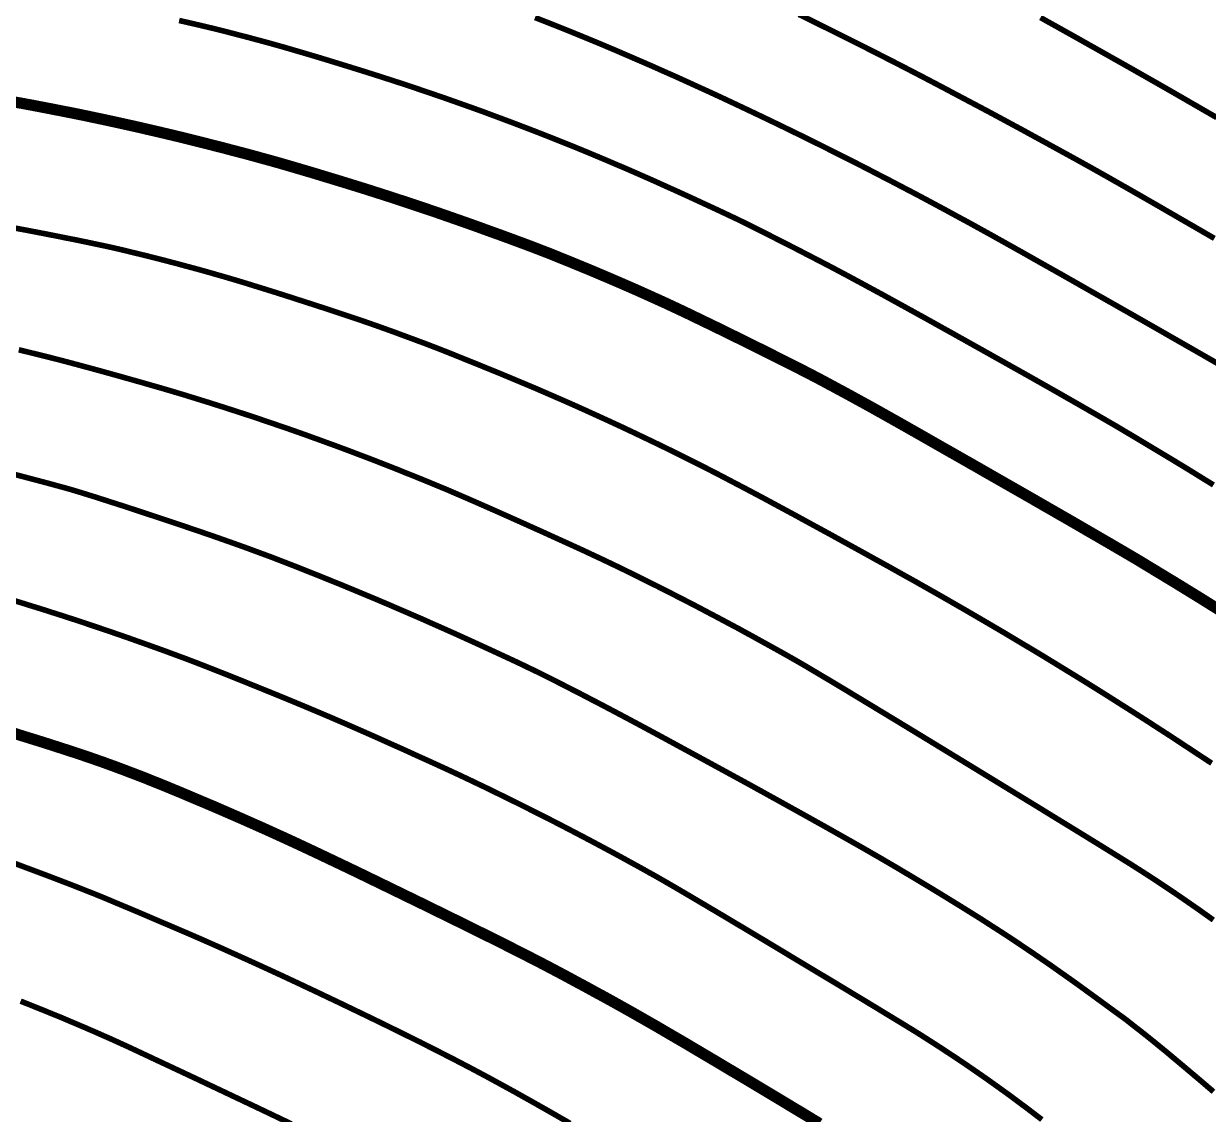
# Model space of a CAD drawing. Extents: x 36524600 to 36525730, y 2746759 to 2747713.
# Drawn here: x 36525097.25 to 36525113.09, y 2747540.75 to 2747555.33 of the extents above; entities that cross this region are included whole.
import ezdxf

# ---------------------------------------------------------------- set-up
doc = ezdxf.new("R2010")
doc.units = 0
doc.header["$LTSCALE"] = 1000
doc.header["$MEASUREMENT"] = 0
doc.layers.add('DGX', color=251, linetype='Continuous')

# ---------------------------------------------------------------- blocks, each defined once
blk = doc.blocks.new('dxt')
at = {"layer": 'DGX', "color": 253, "linetype": 'Continuous', "flags": 128}
for points, const_width in [([(36525113.202, 2747554.076), (36525113.008, 2747554.188), (36525112.814, 2747554.3), (36525112.62, 2747554.412), (36525112.426, 2747554.523), (36525112.231, 2747554.634), (36525112.036, 2747554.745), (36525111.841, 2747554.855), (36525111.646, 2747554.965), (36525111.45, 2747555.075), (36525111.253, 2747555.186), (36525111.052, 2747555.298), (36525110.846, 2747555.413)], 0.075), ([(36525107.616, 2747555.455), (36525107.803, 2747555.363), (36525107.989, 2747555.271), (36525108.17, 2747555.181), (36525108.345, 2747555.093), (36525108.515, 2747555.008), (36525108.68, 2747554.924), (36525108.839, 2747554.843), (36525108.993, 2747554.764), (36525109.142, 2747554.687), (36525109.288, 2747554.611), (36525109.433, 2747554.535), (36525109.579, 2747554.458), (36525109.724, 2747554.381), (36525109.869, 2747554.304), (36525110.015, 2747554.227), (36525110.16, 2747554.15), (36525110.305, 2747554.072), (36525110.449, 2747553.994), (36525110.594, 2747553.916), (36525110.738, 2747553.837), (36525110.883, 2747553.758), (36525111.027, 2747553.679), (36525111.171, 2747553.6), (36525111.315, 2747553.521), (36525111.459, 2747553.441), (36525111.611, 2747553.356), (36525111.781, 2747553.26), (36525111.969, 2747553.153), (36525112.174, 2747553.036), (36525112.397, 2747552.908), (36525112.637, 2747552.769), (36525112.895, 2747552.62), (36525113.171, 2747552.46)], 0.075), ([(36525104.086, 2747555.414), (36525104.243, 2747555.352), (36525104.4, 2747555.29), (36525104.557, 2747555.227), (36525104.713, 2747555.163), (36525104.869, 2747555.099), (36525105.025, 2747555.034), (36525105.18, 2747554.968), (36525105.335, 2747554.901), (36525105.49, 2747554.834), (36525105.645, 2747554.767), (36525105.799, 2747554.698), (36525105.954, 2747554.63), (36525106.108, 2747554.56), (36525106.261, 2747554.49), (36525106.415, 2747554.42), (36525106.569, 2747554.349), (36525106.722, 2747554.277), (36525106.875, 2747554.205), (36525107.027, 2747554.133), (36525107.18, 2747554.06), (36525107.332, 2747553.987), (36525107.484, 2747553.913), (36525107.636, 2747553.839), (36525107.788, 2747553.764), (36525107.939, 2747553.689), (36525108.09, 2747553.613), (36525108.241, 2747553.537), (36525108.392, 2747553.461), (36525108.542, 2747553.384), (36525108.692, 2747553.306), (36525108.842, 2747553.229), (36525108.992, 2747553.15), (36525109.142, 2747553.072), (36525109.291, 2747552.993), (36525109.44, 2747552.913), (36525109.589, 2747552.833), (36525109.737, 2747552.752), (36525109.886, 2747552.672), (36525110.034, 2747552.59), (36525110.197, 2747552.5), (36525110.392, 2747552.391), (36525110.617, 2747552.265), (36525110.873, 2747552.12), (36525111.161, 2747551.958), (36525111.479, 2747551.777), (36525111.828, 2747551.579), (36525112.208, 2747551.363), (36525112.591, 2747551.144), (36525112.949, 2747550.939), (36525113.282, 2747550.748)], 0.075), ([(36525113.159, 2747549.163), (36525113.015, 2747549.251), (36525112.872, 2747549.34), (36525112.728, 2747549.428), (36525112.584, 2747549.515), (36525112.439, 2747549.602), (36525112.295, 2747549.689), (36525112.15, 2747549.776), (36525112.005, 2747549.862), (36525111.847, 2747549.956), (36525111.662, 2747550.063), (36525111.45, 2747550.185), (36525111.211, 2747550.322), (36525110.946, 2747550.473), (36525110.654, 2747550.638), (36525110.335, 2747550.817), (36525109.989, 2747551.011), (36525109.642, 2747551.205), (36525109.319, 2747551.385), (36525109.02, 2747551.55), (36525108.744, 2747551.702), (36525108.493, 2747551.838), (36525108.265, 2747551.961), (36525108.062, 2747552.069), (36525107.882, 2747552.163), (36525107.719, 2747552.247), (36525107.567, 2747552.326), (36525107.425, 2747552.398), (36525107.293, 2747552.465), (36525107.172, 2747552.527), (36525107.061, 2747552.582), (36525106.961, 2747552.632), (36525106.871, 2747552.677), (36525106.781, 2747552.721), (36525106.679, 2747552.769), (36525106.567, 2747552.822), (36525106.444, 2747552.879), (36525106.31, 2747552.941), (36525106.165, 2747553.008), (36525106.01, 2747553.079), (36525105.843, 2747553.154), (36525105.671, 2747553.232), (36525105.498, 2747553.308), (36525105.325, 2747553.384), (36525105.151, 2747553.458), (36525104.977, 2747553.532), (36525104.803, 2747553.605), (36525104.628, 2747553.677), (36525104.453, 2747553.747), (36525104.278, 2747553.817), (36525104.102, 2747553.886), (36525103.925, 2747553.954), (36525103.749, 2747554.021), (36525103.572, 2747554.087), (36525103.395, 2747554.153), (36525103.217, 2747554.217), (36525103.039, 2747554.28), (36525102.861, 2747554.343), (36525102.682, 2747554.404), (36525102.503, 2747554.465), (36525102.324, 2747554.525), (36525102.145, 2747554.583), (36525101.965, 2747554.641), (36525101.785, 2747554.698), (36525101.604, 2747554.754), (36525101.429, 2747554.808), (36525101.266, 2747554.858), (36525101.113, 2747554.904), (36525100.971, 2747554.946), (36525100.841, 2747554.984), (36525100.722, 2747555.019), (36525100.614, 2747555.049), (36525100.518, 2747555.076), (36525100.426, 2747555.101), (36525100.335, 2747555.125), (36525100.244, 2747555.15), (36525100.153, 2747555.173), (36525100.061, 2747555.197), (36525099.97, 2747555.221), (36525099.878, 2747555.244), (36525099.786, 2747555.267), (36525099.689, 2747555.29), (36525099.58, 2747555.316), (36525099.459, 2747555.344), (36525099.327, 2747555.374)], 0.075), ([(36525097.125, 2747554.284), (36525097.238, 2747554.264), (36525097.351, 2747554.243), (36525097.461, 2747554.222), (36525097.57, 2747554.201), (36525097.678, 2747554.18), (36525097.784, 2747554.159), (36525097.888, 2747554.139), (36525097.991, 2747554.118), (36525098.093, 2747554.097), (36525098.195, 2747554.075), (36525098.297, 2747554.054), (36525098.398, 2747554.032), (36525098.5, 2747554.01), (36525098.602, 2747553.987), (36525098.703, 2747553.965), (36525098.805, 2747553.942), (36525098.906, 2747553.918), (36525099.007, 2747553.895), (36525099.109, 2747553.871), (36525099.21, 2747553.847), (36525099.311, 2747553.823), (36525099.412, 2747553.798), (36525099.513, 2747553.773), (36525099.614, 2747553.748), (36525099.715, 2747553.722), (36525099.817, 2747553.696), (36525099.919, 2747553.67), (36525100.021, 2747553.643), (36525100.124, 2747553.616), (36525100.228, 2747553.589), (36525100.331, 2747553.561), (36525100.435, 2747553.532), (36525100.545, 2747553.502), (36525100.666, 2747553.468), (36525100.797, 2747553.43), (36525100.939, 2747553.388), (36525101.093, 2747553.343), (36525101.257, 2747553.293), (36525101.432, 2747553.24), (36525101.617, 2747553.183), (36525101.808, 2747553.124), (36525101.999, 2747553.063), (36525102.189, 2747553.002), (36525102.379, 2747552.939), (36525102.569, 2747552.876), (36525102.758, 2747552.812), (36525102.947, 2747552.746), (36525103.136, 2747552.68), (36525103.319, 2747552.615), (36525103.489, 2747552.553), (36525103.648, 2747552.496), (36525103.794, 2747552.442), (36525103.929, 2747552.392), (36525104.052, 2747552.346), (36525104.163, 2747552.303), (36525104.262, 2747552.265), (36525104.354, 2747552.228), (36525104.447, 2747552.19), (36525104.54, 2747552.153), (36525104.632, 2747552.115), (36525104.724, 2747552.077), (36525104.817, 2747552.039), (36525104.909, 2747552), (36525105.001, 2747551.961), (36525105.093, 2747551.922), (36525105.184, 2747551.883), (36525105.276, 2747551.843), (36525105.368, 2747551.803), (36525105.459, 2747551.763), (36525105.55, 2747551.722), (36525105.641, 2747551.681), (36525105.732, 2747551.64), (36525105.829, 2747551.596), (36525105.936, 2747551.546), (36525106.055, 2747551.49), (36525106.185, 2747551.428), (36525106.325, 2747551.36), (36525106.477, 2747551.287), (36525106.64, 2747551.207), (36525106.813, 2747551.122), (36525106.987, 2747551.036), (36525107.149, 2747550.956), (36525107.3, 2747550.88), (36525107.439, 2747550.81), (36525107.568, 2747550.745), (36525107.684, 2747550.686), (36525107.79, 2747550.631), (36525107.884, 2747550.582), (36525107.972, 2747550.535), (36525108.06, 2747550.488), (36525108.148, 2747550.44), (36525108.236, 2747550.393), (36525108.324, 2747550.345), (36525108.411, 2747550.297), (36525108.499, 2747550.249), (36525108.586, 2747550.201), (36525108.69, 2747550.143), (36525108.827, 2747550.066), (36525108.997, 2747549.97), (36525109.2, 2747549.855), (36525109.436, 2747549.72), (36525109.705, 2747549.567), (36525110.007, 2747549.395), (36525110.342, 2747549.203), (36525110.68, 2747549.01), (36525110.989, 2747548.832), (36525111.271, 2747548.67), (36525111.524, 2747548.523), (36525111.75, 2747548.392), (36525111.947, 2747548.277), (36525112.117, 2747548.177), (36525112.258, 2747548.092), (36525112.385, 2747548.015), (36525112.512, 2747547.938), (36525112.639, 2747547.861), (36525112.766, 2747547.783), (36525112.893, 2747547.705), (36525113.019, 2747547.627), (36525113.145, 2747547.548), (36525113.272, 2747547.469)], 0.15), ([(36525113.135, 2747545.441), (36525112.996, 2747545.532), (36525112.857, 2747545.624), (36525112.718, 2747545.715), (36525112.579, 2747545.807), (36525112.439, 2747545.897), (36525112.299, 2747545.988), (36525112.159, 2747546.078), (36525112.019, 2747546.167), (36525111.878, 2747546.256), (36525111.738, 2747546.345), (36525111.596, 2747546.434), (36525111.455, 2747546.522), (36525111.314, 2747546.609), (36525111.172, 2747546.696), (36525111.03, 2747546.783), (36525110.888, 2747546.87), (36525110.745, 2747546.956), (36525110.602, 2747547.041), (36525110.459, 2747547.127), (36525110.316, 2747547.212), (36525110.173, 2747547.296), (36525110.029, 2747547.38), (36525109.885, 2747547.464), (36525109.741, 2747547.547), (36525109.597, 2747547.63), (36525109.452, 2747547.713), (36525109.307, 2747547.795), (36525109.157, 2747547.88), (36525108.995, 2747547.97), (36525108.822, 2747548.067), (36525108.637, 2747548.169), (36525108.442, 2747548.277), (36525108.235, 2747548.391), (36525108.017, 2747548.511), (36525107.787, 2747548.636), (36525107.557, 2747548.762), (36525107.336, 2747548.881), (36525107.125, 2747548.995), (36525106.923, 2747549.102), (36525106.73, 2747549.203), (36525106.547, 2747549.299), (36525106.374, 2747549.388), (36525106.21, 2747549.471), (36525106.05, 2747549.551), (36525105.89, 2747549.63), (36525105.73, 2747549.708), (36525105.569, 2747549.785), (36525105.408, 2747549.862), (36525105.247, 2747549.938), (36525105.085, 2747550.013), (36525104.923, 2747550.087), (36525104.761, 2747550.161), (36525104.598, 2747550.234), (36525104.435, 2747550.306), (36525104.271, 2747550.377), (36525104.108, 2747550.448), (36525103.944, 2747550.517), (36525103.779, 2747550.586), (36525103.614, 2747550.655), (36525103.454, 2747550.72), (36525103.305, 2747550.781), (36525103.165, 2747550.837), (36525103.036, 2747550.889), (36525102.917, 2747550.937), (36525102.808, 2747550.98), (36525102.709, 2747551.018), (36525102.621, 2747551.052), (36525102.537, 2747551.083), (36525102.454, 2747551.114), (36525102.37, 2747551.145), (36525102.286, 2747551.176), (36525102.203, 2747551.207), (36525102.119, 2747551.237), (36525102.035, 2747551.267), (36525101.951, 2747551.297), (36525101.861, 2747551.329), (36525101.761, 2747551.363), (36525101.65, 2747551.401), (36525101.529, 2747551.441), (36525101.397, 2747551.485), (36525101.254, 2747551.532), (36525101.1, 2747551.582), (36525100.935, 2747551.635), (36525100.771, 2747551.688), (36525100.617, 2747551.737), (36525100.473, 2747551.782), (36525100.34, 2747551.823), (36525100.218, 2747551.861), (36525100.106, 2747551.895), (36525100.004, 2747551.925), (36525099.913, 2747551.952), (36525099.827, 2747551.976), (36525099.742, 2747552.001), (36525099.656, 2747552.025), (36525099.57, 2747552.049), (36525099.484, 2747552.072), (36525099.398, 2747552.095), (36525099.311, 2747552.119), (36525099.225, 2747552.141), (36525099.139, 2747552.164), (36525099.053, 2747552.186), (36525098.966, 2747552.208), (36525098.88, 2747552.23), (36525098.793, 2747552.251), (36525098.706, 2747552.272), (36525098.62, 2747552.293), (36525098.533, 2747552.314), (36525098.441, 2747552.335), (36525098.337, 2747552.358), (36525098.223, 2747552.382), (36525098.097, 2747552.409), (36525097.961, 2747552.437), (36525097.814, 2747552.466), (36525097.655, 2747552.498), (36525097.485, 2747552.531), (36525097.303, 2747552.566), (36525097.105, 2747552.603)], 0.075), ([(36525113.157, 2747543.344), (36525113.068, 2747543.408), (36525112.98, 2747543.471), (36525112.891, 2747543.533), (36525112.801, 2747543.595), (36525112.712, 2747543.657), (36525112.622, 2747543.718), (36525112.531, 2747543.779), (36525112.441, 2747543.839), (36525112.35, 2747543.899), (36525112.259, 2747543.958), (36525112.167, 2747544.017), (36525112.051, 2747544.091), (36525111.887, 2747544.193), (36525111.674, 2747544.325), (36525111.413, 2747544.486), (36525111.103, 2747544.676), (36525110.745, 2747544.896), (36525110.339, 2747545.144), (36525109.884, 2747545.422), (36525109.428, 2747545.7), (36525109.021, 2747545.948), (36525108.661, 2747546.166), (36525108.349, 2747546.355), (36525108.085, 2747546.514), (36525107.868, 2747546.643), (36525107.7, 2747546.743), (36525107.579, 2747546.813), (36525107.482, 2747546.868), (36525107.385, 2747546.923), (36525107.287, 2747546.977), (36525107.19, 2747547.031), (36525107.092, 2747547.085), (36525106.995, 2747547.139), (36525106.897, 2747547.192), (36525106.799, 2747547.246), (36525106.701, 2747547.298), (36525106.602, 2747547.351), (36525106.504, 2747547.403), (36525106.405, 2747547.455), (36525106.307, 2747547.507), (36525106.208, 2747547.559), (36525106.109, 2747547.61), (36525106.009, 2747547.661), (36525105.91, 2747547.712), (36525105.811, 2747547.762), (36525105.711, 2747547.813), (36525105.611, 2747547.862), (36525105.512, 2747547.912), (36525105.412, 2747547.962), (36525105.311, 2747548.011), (36525105.211, 2747548.06), (36525105.104, 2747548.111), (36525104.985, 2747548.168), (36525104.852, 2747548.23), (36525104.707, 2747548.298), (36525104.549, 2747548.37), (36525104.377, 2747548.448), (36525104.193, 2747548.532), (36525103.997, 2747548.62), (36525103.799, 2747548.709), (36525103.615, 2747548.791), (36525103.443, 2747548.867), (36525103.284, 2747548.937), (36525103.137, 2747549.001), (36525103.002, 2747549.059), (36525102.881, 2747549.111), (36525102.771, 2747549.156), (36525102.668, 2747549.199), (36525102.565, 2747549.241), (36525102.462, 2747549.283), (36525102.358, 2747549.324), (36525102.255, 2747549.366), (36525102.151, 2747549.407), (36525102.048, 2747549.447), (36525101.944, 2747549.488), (36525101.84, 2747549.528), (36525101.736, 2747549.567), (36525101.632, 2747549.607), (36525101.527, 2747549.646), (36525101.423, 2747549.685), (36525101.318, 2747549.723), (36525101.214, 2747549.761), (36525101.109, 2747549.799), (36525101.004, 2747549.837), (36525100.899, 2747549.874), (36525100.794, 2747549.911), (36525100.688, 2747549.947), (36525100.583, 2747549.983), (36525100.477, 2747550.019), (36525100.372, 2747550.055), (36525100.266, 2747550.09), (36525100.16, 2747550.125), (36525100.054, 2747550.159), (36525099.948, 2747550.194), (36525099.842, 2747550.227), (36525099.736, 2747550.261), (36525099.63, 2747550.294), (36525099.523, 2747550.327), (36525099.417, 2747550.36), (36525099.307, 2747550.393), (36525099.193, 2747550.427), (36525099.073, 2747550.462), (36525098.947, 2747550.498), (36525098.816, 2747550.536), (36525098.68, 2747550.574), (36525098.539, 2747550.614), (36525098.392, 2747550.655), (36525098.244, 2747550.696), (36525098.1, 2747550.735), (36525097.959, 2747550.773), (36525097.821, 2747550.81), (36525097.687, 2747550.845), (36525097.556, 2747550.878), (36525097.429, 2747550.91), (36525097.305, 2747550.94), (36525097.183, 2747550.97)], 0.075), ([(36525113.159, 2747541.048), (36525113.053, 2747541.139), (36525112.939, 2747541.236), (36525112.825, 2747541.332), (36525112.718, 2747541.422), (36525112.618, 2747541.506), (36525112.526, 2747541.583), (36525112.44, 2747541.653), (36525112.362, 2747541.717), (36525112.291, 2747541.774), (36525112.227, 2747541.825), (36525112.17, 2747541.87), (36525112.12, 2747541.908), (36525112.079, 2747541.941), (36525112.044, 2747541.968), (36525112.018, 2747541.989), (36525111.999, 2747542.004), (36525111.987, 2747542.013), (36525111.983, 2747542.016), (36525111.975, 2747542.022), (36525111.952, 2747542.039), (36525111.913, 2747542.067), (36525111.858, 2747542.107), (36525111.788, 2747542.158), (36525111.702, 2747542.221), (36525111.601, 2747542.295), (36525111.484, 2747542.38), (36525111.359, 2747542.471), (36525111.233, 2747542.561), (36525111.107, 2747542.65), (36525110.981, 2747542.739), (36525110.854, 2747542.826), (36525110.726, 2747542.914), (36525110.598, 2747543), (36525110.47, 2747543.086), (36525110.336, 2747543.174), (36525110.194, 2747543.265), (36525110.044, 2747543.362), (36525109.884, 2747543.462), (36525109.716, 2747543.566), (36525109.539, 2747543.675), (36525109.353, 2747543.788), (36525109.158, 2747543.905), (36525108.95, 2747544.029), (36525108.723, 2747544.162), (36525108.477, 2747544.304), (36525108.212, 2747544.454), (36525107.928, 2747544.614), (36525107.625, 2747544.783), (36525107.304, 2747544.961), (36525106.964, 2747545.149), (36525106.627, 2747545.333), (36525106.315, 2747545.503), (36525106.028, 2747545.659), (36525105.767, 2747545.801), (36525105.531, 2747545.928), (36525105.32, 2747546.041), (36525105.135, 2747546.139), (36525104.974, 2747546.224), (36525104.831, 2747546.298), (36525104.697, 2747546.368), (36525104.572, 2747546.432), (36525104.456, 2747546.491), (36525104.35, 2747546.546), (36525104.252, 2747546.595), (36525104.164, 2747546.639), (36525104.084, 2747546.678), (36525104.004, 2747546.716), (36525103.915, 2747546.759), (36525103.816, 2747546.806), (36525103.708, 2747546.856), (36525103.59, 2747546.911), (36525103.462, 2747546.97), (36525103.325, 2747547.033), (36525103.178, 2747547.1), (36525103.026, 2747547.169), (36525102.874, 2747547.237), (36525102.722, 2747547.304), (36525102.57, 2747547.372), (36525102.417, 2747547.438), (36525102.264, 2747547.504), (36525102.111, 2747547.57), (36525101.958, 2747547.635), (36525101.804, 2747547.699), (36525101.65, 2747547.763), (36525101.496, 2747547.827), (36525101.342, 2747547.889), (36525101.187, 2747547.952), (36525101.032, 2747548.013), (36525100.877, 2747548.075), (36525100.722, 2747548.135), (36525100.562, 2747548.197), (36525100.391, 2747548.26), (36525100.21, 2747548.327), (36525100.019, 2747548.395), (36525099.818, 2747548.466), (36525099.606, 2747548.539), (36525099.385, 2747548.614), (36525099.153, 2747548.692), (36525098.925, 2747548.767), (36525098.718, 2747548.836), (36525098.53, 2747548.897), (36525098.361, 2747548.951), (36525098.213, 2747548.999), (36525098.083, 2747549.039), (36525097.974, 2747549.073), (36525097.884, 2747549.1), (36525097.799, 2747549.124), (36525097.703, 2747549.15), (36525097.598, 2747549.179), (36525097.482, 2747549.21), (36525097.356, 2747549.243), (36525097.22, 2747549.279), (36525097.074, 2747549.317)], 0.075), ([(36525110.864, 2747540.675), (36525110.786, 2747540.734), (36525110.708, 2747540.794), (36525110.63, 2747540.853), (36525110.551, 2747540.911), (36525110.473, 2747540.97), (36525110.394, 2747541.028), (36525110.314, 2747541.085), (36525110.235, 2747541.142), (36525110.155, 2747541.199), (36525110.075, 2747541.255), (36525109.994, 2747541.311), (36525109.913, 2747541.367), (36525109.833, 2747541.422), (36525109.751, 2747541.477), (36525109.67, 2747541.531), (36525109.588, 2747541.585), (36525109.506, 2747541.639), (36525109.424, 2747541.692), (36525109.341, 2747541.745), (36525109.259, 2747541.798), (36525109.159, 2747541.86), (36525109.024, 2747541.943), (36525108.856, 2747542.045), (36525108.653, 2747542.169), (36525108.416, 2747542.312), (36525108.145, 2747542.476), (36525107.84, 2747542.659), (36525107.5, 2747542.863), (36525107.16, 2747543.068), (36525106.852, 2747543.252), (36525106.577, 2747543.416), (36525106.334, 2747543.56), (36525106.124, 2747543.684), (36525105.947, 2747543.788), (36525105.802, 2747543.872), (36525105.69, 2747543.936), (36525105.594, 2747543.989), (36525105.498, 2747544.043), (36525105.401, 2747544.096), (36525105.305, 2747544.149), (36525105.208, 2747544.202), (36525105.112, 2747544.254), (36525105.015, 2747544.306), (36525104.918, 2747544.358), (36525104.82, 2747544.41), (36525104.723, 2747544.461), (36525104.626, 2747544.512), (36525104.528, 2747544.563), (36525104.43, 2747544.614), (36525104.333, 2747544.664), (36525104.235, 2747544.714), (36525104.136, 2747544.764), (36525104.038, 2747544.813), (36525103.94, 2747544.863), (36525103.841, 2747544.912), (36525103.743, 2747544.96), (36525103.644, 2747545.009), (36525103.545, 2747545.057), (36525103.446, 2747545.106), (36525103.347, 2747545.153), (36525103.241, 2747545.204), (36525103.123, 2747545.26), (36525102.992, 2747545.321), (36525102.849, 2747545.387), (36525102.692, 2747545.459), (36525102.523, 2747545.535), (36525102.342, 2747545.618), (36525102.147, 2747545.705), (36525101.947, 2747545.795), (36525101.745, 2747545.884), (36525101.544, 2747545.972), (36525101.342, 2747546.059), (36525101.139, 2747546.145), (36525100.936, 2747546.23), (36525100.733, 2747546.314), (36525100.53, 2747546.397), (36525100.332, 2747546.477), (36525100.147, 2747546.552), (36525099.975, 2747546.621), (36525099.815, 2747546.684), (36525099.668, 2747546.742), (36525099.534, 2747546.794), (36525099.412, 2747546.84), (36525099.302, 2747546.881), (36525099.199, 2747546.919), (36525099.096, 2747546.957), (36525098.992, 2747546.994), (36525098.889, 2747547.031), (36525098.785, 2747547.068), (36525098.681, 2747547.105), (36525098.578, 2747547.141), (36525098.474, 2747547.177), (36525098.37, 2747547.213), (36525098.266, 2747547.248), (36525098.161, 2747547.283), (36525098.057, 2747547.318), (36525097.953, 2747547.353), (36525097.848, 2747547.387), (36525097.743, 2747547.421), (36525097.639, 2747547.454), (36525097.534, 2747547.488), (36525097.428, 2747547.521), (36525097.321, 2747547.554), (36525097.213, 2747547.588), (36525097.105, 2747547.621)], 0.075), ([(36525097.121, 2747545.841), (36525097.271, 2747545.794), (36525097.42, 2747545.748), (36525097.563, 2747545.703), (36525097.696, 2747545.66), (36525097.821, 2747545.62), (36525097.936, 2747545.582), (36525098.041, 2747545.547), (36525098.138, 2747545.514), (36525098.224, 2747545.484), (36525098.302, 2747545.457), (36525098.375, 2747545.43), (36525098.448, 2747545.404), (36525098.52, 2747545.377), (36525098.593, 2747545.35), (36525098.665, 2747545.322), (36525098.737, 2747545.295), (36525098.81, 2747545.267), (36525098.882, 2747545.239), (36525098.958, 2747545.208), (36525099.044, 2747545.174), (36525099.138, 2747545.136), (36525099.241, 2747545.093), (36525099.353, 2747545.047), (36525099.473, 2747544.996), (36525099.603, 2747544.941), (36525099.741, 2747544.883), (36525099.883, 2747544.822), (36525100.025, 2747544.76), (36525100.167, 2747544.698), (36525100.309, 2747544.635), (36525100.451, 2747544.572), (36525100.592, 2747544.508), (36525100.733, 2747544.444), (36525100.874, 2747544.379), (36525101.024, 2747544.309), (36525101.192, 2747544.23), (36525101.379, 2747544.141), (36525101.585, 2747544.043), (36525101.809, 2747543.935), (36525102.052, 2747543.817), (36525102.313, 2747543.69), (36525102.593, 2747543.554), (36525102.872, 2747543.417), (36525103.131, 2747543.29), (36525103.369, 2747543.172), (36525103.587, 2747543.064), (36525103.785, 2747542.964), (36525103.962, 2747542.874), (36525104.119, 2747542.794), (36525104.255, 2747542.723), (36525104.382, 2747542.656), (36525104.508, 2747542.589), (36525104.633, 2747542.521), (36525104.759, 2747542.454), (36525104.884, 2747542.385), (36525105.01, 2747542.317), (36525105.135, 2747542.248), (36525105.26, 2747542.178), (36525105.392, 2747542.104), (36525105.539, 2747542.02), (36525105.702, 2747541.927), (36525105.879, 2747541.823), (36525106.072, 2747541.711), (36525106.279, 2747541.588), (36525106.502, 2747541.456), (36525106.74, 2747541.314), (36525106.974, 2747541.175), (36525107.184, 2747541.049), (36525107.372, 2747540.936), (36525107.536, 2747540.837), (36525107.678, 2747540.752), (36525107.796, 2747540.68), (36525107.891, 2747540.622)], 0.15), ([(36525104.556, 2747540.624), (36525104.299, 2747540.772), (36525104.057, 2747540.909), (36525103.829, 2747541.037), (36525103.616, 2747541.154), (36525103.417, 2747541.262), (36525103.22, 2747541.367), (36525103.009, 2747541.477), (36525102.786, 2747541.591), (36525102.55, 2747541.711), (36525102.301, 2747541.834), (36525102.039, 2747541.963), (36525101.764, 2747542.096), (36525101.477, 2747542.234), (36525101.187, 2747542.372), (36525100.907, 2747542.504), (36525100.637, 2747542.63), (36525100.376, 2747542.75), (36525100.124, 2747542.864), (36525099.882, 2747542.973), (36525099.649, 2747543.076), (36525099.426, 2747543.173), (36525099.215, 2747543.263), (36525099.02, 2747543.346), (36525098.841, 2747543.423), (36525098.678, 2747543.492), (36525098.531, 2747543.553), (36525098.401, 2747543.608), (36525098.286, 2747543.656), (36525098.187, 2747543.696), (36525098.09, 2747543.734), (36525097.982, 2747543.777), (36525097.862, 2747543.824), (36525097.731, 2747543.874), (36525097.588, 2747543.929), (36525097.433, 2747543.987), (36525097.267, 2747544.049), (36525097.089, 2747544.116)], 0.075), ([(36525100.828, 2747540.617), (36525100.5, 2747540.774), (36525100.144, 2747540.943), (36525099.793, 2747541.109), (36525099.48, 2747541.257), (36525099.205, 2747541.386), (36525098.968, 2747541.497), (36525098.77, 2747541.59), (36525098.609, 2747541.665), (36525098.486, 2747541.721), (36525098.402, 2747541.759), (36525098.336, 2747541.788), (36525098.27, 2747541.817), (36525098.205, 2747541.846), (36525098.139, 2747541.874), (36525098.073, 2747541.903), (36525098.007, 2747541.931), (36525097.941, 2747541.959), (36525097.875, 2747541.987), (36525097.805, 2747542.017), (36525097.726, 2747542.05), (36525097.639, 2747542.085), (36525097.544, 2747542.124), (36525097.44, 2747542.166), (36525097.328, 2747542.211), (36525097.207, 2747542.259)], 0.075)]:
    blk.add_lwpolyline(points, dxfattribs=dict(at, const_width=const_width))

msp = doc.modelspace()

# ---------------------------------------------------------------- block references
msp.add_blockref('dxt', (0, 0))

doc.saveas('drawing.dxf')
